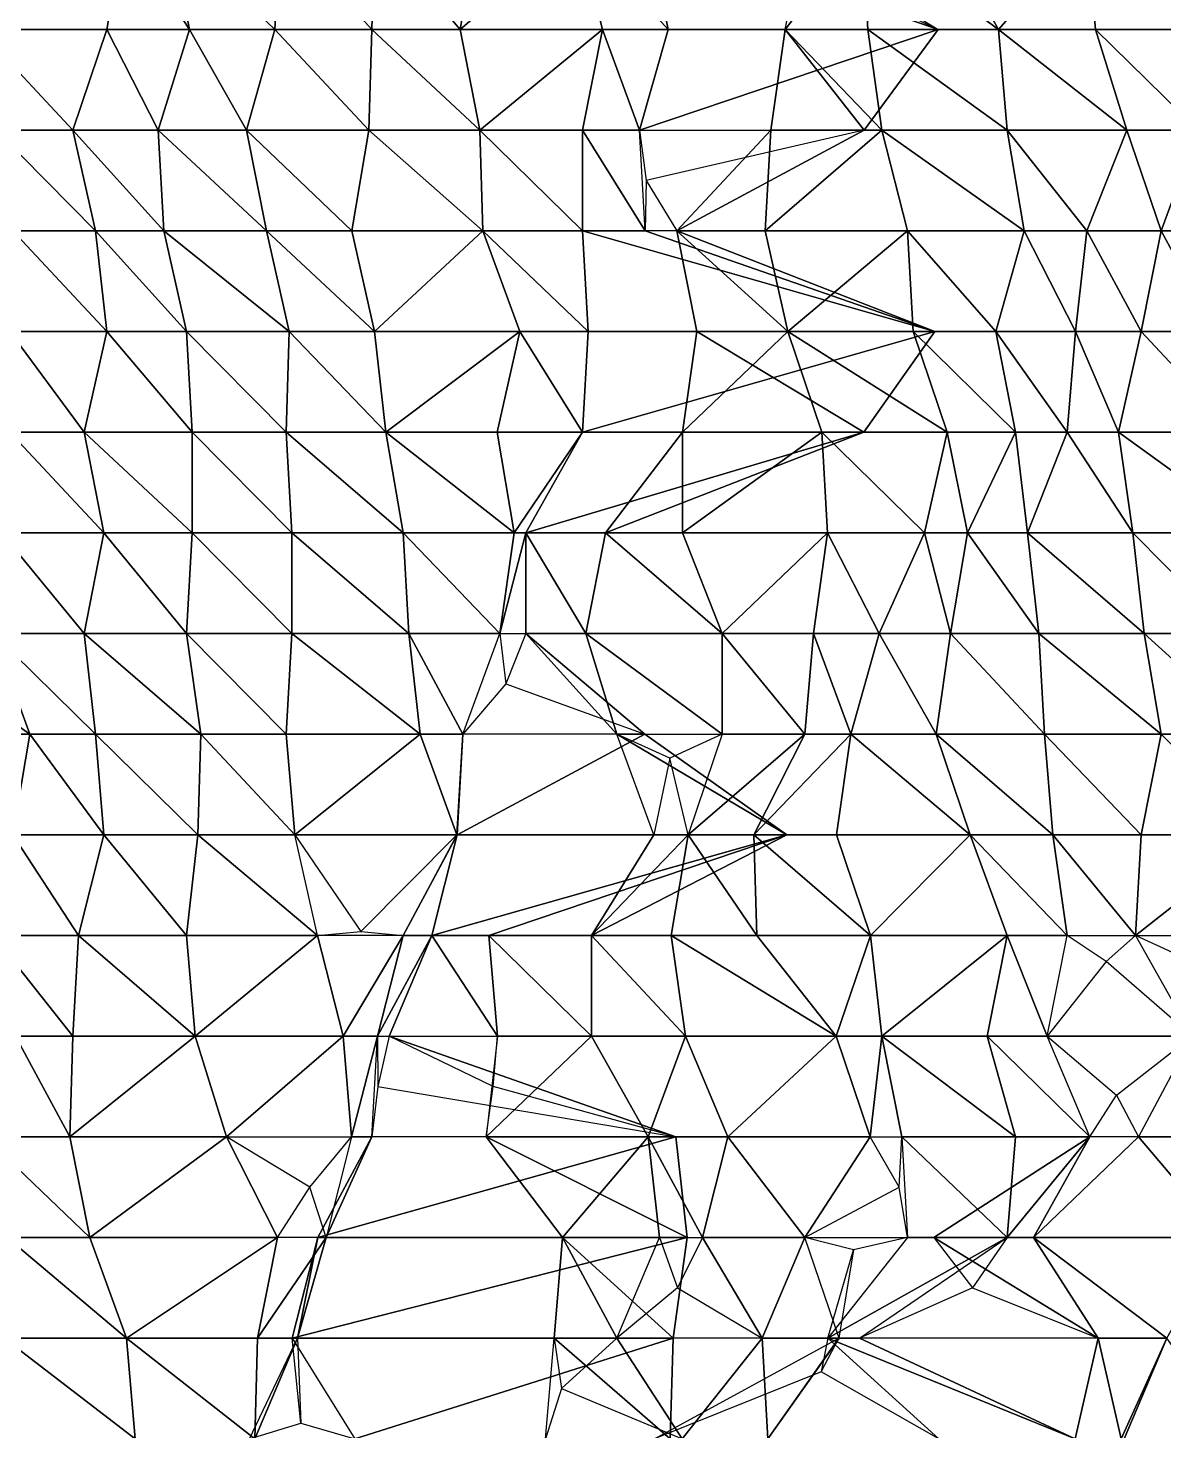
# Model space of a CAD drawing. Header units: metres. Extents: x -317 to 276, y -240 to 234.
# Drawn here: x -106.7 to -39, y 108.5 to 192.1 of the extents above; entities that cross this region are included whole.
import ezdxf

# ---------------------------------------------------------------- set-up
doc = ezdxf.new("R2010")
doc.units = ezdxf.units.M

msp = doc.modelspace()

# ---------------------------------------------------------------- linework, layer by layer
for points in [[(-109.609436, 192, -493.62906), (-100.95976, 198, -490.3109), (-110.117065, 198, -494.55826), (-110.11697, 198.0001, -494.55817)], [(-109.609436, 192, -493.62906), (-101.97502, 192, -492.1693), (-100.95976, 198, -490.3109), (-100.95966, 198.0001, -490.31082)], [(-100.95976, 198, -490.3109), (-101.97502, 192, -492.1693), (-97.04794, 192, -495.66534), (-97.047844, 192.0001, -495.66525)], [(-100.95976, 198, -490.3109), (-97.04794, 192, -495.66534), (-98.23242, 198, -497.8335), (-98.23232, 198.0001, -497.8334)], [(-98.23242, 198, -497.8335), (-91.95166, 192, -498.85162), (-91.613235, 198, -498.23218), (-91.61314, 198.0001, -498.2321)], [(-98.23242, 198, -497.8335), (-97.04794, 192, -495.66534), (-91.95166, 192, -498.85162), (-91.95156, 192.0001, -498.85153)], [(-91.613235, 198, -498.23218), (-91.95166, 192, -498.85162), (-86.17853, 192, -500.79895), (-86.17843, 192.0001, -500.79886)], [(-91.613235, 198, -498.23218), (-86.17853, 192, -500.79895), (-86.00932, 198, -500.48923), (-86.009224, 198.0001, -500.48914)], [(-86.00932, 198, -500.48923), (-86.17853, 192, -500.79895), (-80.91304, 192, -503.67554), (-80.91294, 192.0001, -503.67545)], [(-86.00932, 198, -500.48923), (-80.91304, 192, -503.67554), (-79.89778, 198, -501.8171), (-79.89768, 198.0001, -501.81702)], [(-80.91304, 192, -503.67554), (-72.43259, 192, -500.6671), (-73.95546, 198, -503.4547), (-73.95536, 198.0001, -503.45462)], [(-80.91304, 192, -503.67554), (-73.95546, 198, -503.4547), (-79.89778, 198, -501.8171), (-79.89768, 198.0001, -501.81702)], [(-73.95546, 198, -503.4547), (-68.52075, 192, -506.02155), (-69.705215, 198, -508.1897), (-69.70512, 198.0001, -508.1896)], [(-73.95546, 198, -503.4547), (-72.43259, 192, -500.6671), (-68.52075, 192, -506.02155), (-68.52065, 192.0001, -506.02145)], [(-52.425873, 192, -489.07507), (-65.454956, 198, -512.9247), (-69.705215, 198, -508.1897), (-69.70512, 198.0001, -508.1896)], [(-52.425873, 192, -489.07507), (-69.705215, 198, -508.1897), (-68.52075, 192, -506.02155), (-68.52065, 192.0001, -506.02145)], [(-61.54315, 192, -518.2791), (-56.61609, 192, -521.7751), (-56.9545, 198, -522.3946), (-56.9544, 198.0001, -522.3945)], [(-61.54315, 192, -518.2791), (-56.9545, 198, -522.3946), (-57.143707, 198, -510.22598), (-57.14361, 198.0001, -510.2259)], [(-48.81244, 192, -520.0056), (-52.196625, 198, -526.2003), (-56.9545, 198, -522.3946), (-56.9544, 198.0001, -522.3945)], [(-48.81244, 192, -520.0056), (-56.9545, 198, -522.3946), (-56.61609, 192, -521.7751), (-56.61599, 192.0001, -521.77496)], [(-48.81244, 192, -520.0056), (-43.546936, 198, -522.8822), (-52.196625, 198, -526.2003), (-52.196526, 198.0001, -526.2002)], [(-48.81244, 192, -520.0056), (-43.039307, 192, -521.953), (-43.546936, 198, -522.8822), (-43.546837, 198.0001, -522.8821)], [(-43.546936, 198, -522.8822), (-36.589355, 192, -522.6614), (-38.789062, 198, -526.688), (-38.788963, 198.0001, -526.68787)], [(-43.546936, 198, -522.8822), (-43.039307, 192, -521.953), (-36.589355, 192, -522.6614), (-36.589256, 192.0001, -522.66125)], [(-60.545288, 196.95145, -510.19504), (-52.425873, 192, -489.07507), (-61.54315, 192, -518.2791), (-61.543053, 192.0001, -518.279)], [(-109.609436, 192, -493.62906), (-104.00552, 186, -495.88614), (-101.97502, 192, -492.1693), (-101.97492, 192.0001, -492.16922)], [(-109.609436, 192, -493.62906), (-108.59418, 186, -491.77063), (-104.00552, 186, -495.88614), (-104.005424, 186.0001, -495.88605)], [(-101.97502, 192, -492.1693), (-104.00552, 186, -495.88614), (-98.909256, 186, -499.07242), (-98.90916, 186.0001, -499.07233)], [(-101.97502, 192, -492.1693), (-98.909256, 186, -499.07242), (-97.04794, 192, -495.66534), (-97.047844, 192.0001, -495.66525)], [(-97.04794, 192, -495.66534), (-98.909256, 186, -499.07242), (-93.64375, 186, -501.94897), (-93.643654, 186.0001, -501.94888)], [(-97.04794, 192, -495.66534), (-93.64375, 186, -501.94897), (-91.95166, 192, -498.85162), (-91.95156, 192.0001, -498.85153)], [(-91.95166, 192, -498.85162), (-93.64375, 186, -501.94897), (-86.34773, 186, -501.1087), (-86.34763, 186.0001, -501.1086)], [(-91.95166, 192, -498.85162), (-86.34773, 186, -501.1087), (-86.17853, 192, -500.79895), (-86.17843, 192.0001, -500.79886)], [(-86.17853, 192, -500.79895), (-86.34773, 186, -501.1087), (-79.72858, 186, -501.5074), (-79.72848, 186.0001, -501.5073)], [(-86.17853, 192, -500.79895), (-79.72858, 186, -501.5074), (-80.91304, 192, -503.67554), (-80.91294, 192.0001, -503.67545)], [(-79.72858, 186, -501.5074), (-72.43259, 192, -500.6671), (-80.91304, 192, -503.67554), (-80.91294, 192.0001, -503.67545)], [(-79.72858, 186, -501.5074), (-73.617035, 186, -502.83527), (-72.43259, 192, -500.6671), (-72.43249, 192.0001, -500.66702)], [(-72.43259, 192, -500.6671), (-73.617035, 186, -502.83527), (-70.212845, 186, -509.1189), (-70.212746, 186.0001, -509.1188)], [(-72.43259, 192, -500.6671), (-70.212845, 186, -509.1189), (-68.52075, 192, -506.02155), (-68.52065, 192.0001, -506.02145)], [(-70.212845, 186, -509.1189), (-56.825317, 186, -497.12817), (-52.425873, 192, -489.07507), (-52.425774, 192.0001, -489.07498)], [(-70.212845, 186, -509.1189), (-52.425873, 192, -489.07507), (-68.52075, 192, -506.02155), (-68.52065, 192.0001, -506.02145)], [(-56.825317, 186, -497.12817), (-62.38919, 186, -519.82776), (-61.54315, 192, -518.2791), (-61.543053, 192.0001, -518.279)], [(-61.54315, 192, -518.2791), (-62.38919, 186, -519.82776), (-55.77002, 186, -520.22644), (-55.76992, 186.0001, -520.2263)], [(-56.825317, 186, -497.12817), (-61.54315, 192, -518.2791), (-52.425873, 192, -489.07507), (-52.425774, 192.0001, -489.07498)], [(-61.54315, 192, -518.2791), (-55.77002, 186, -520.22644), (-56.61609, 192, -521.7751), (-56.61599, 192.0001, -521.77496)], [(-56.61609, 192, -521.7751), (-48.30481, 186, -519.0764), (-48.81244, 192, -520.0056), (-48.81234, 192.0001, -520.0055)], [(-56.61609, 192, -521.7751), (-55.77002, 186, -520.22644), (-48.30481, 186, -519.0764), (-48.30471, 186.0001, -519.0763)], [(-48.81244, 192, -520.0056), (-41.17801, 186, -518.5459), (-43.039307, 192, -521.953), (-43.039207, 192.0001, -521.9529)], [(-48.81244, 192, -520.0056), (-48.30481, 186, -519.0764), (-41.17801, 186, -518.5459), (-41.17791, 186.0001, -518.5458)], [(-43.039307, 192, -521.953), (-36.927765, 186, -523.2809), (-36.589355, 192, -522.6614), (-36.589256, 192.0001, -522.66125)], [(-43.039307, 192, -521.953), (-41.17801, 186, -518.5459), (-36.927765, 186, -523.2809), (-36.927666, 186.0001, -523.28076)], [(-108.59418, 186, -491.77063), (-102.651855, 180, -493.40826), (-104.00552, 186, -495.88614), (-104.005424, 186.0001, -495.88605)], [(-108.59418, 186, -491.77063), (-107.57892, 180, -489.91223), (-102.651855, 180, -493.40826), (-102.65176, 180.0001, -493.40817)], [(-104.00552, 186, -495.88614), (-98.57083, 180, -498.45294), (-98.909256, 186, -499.07242), (-98.90916, 186.0001, -499.07233)], [(-104.00552, 186, -495.88614), (-102.651855, 180, -493.40826), (-98.57083, 180, -498.45294), (-98.57073, 180.0001, -498.45285)], [(-98.909256, 186, -499.07242), (-92.45929, 180, -499.78082), (-93.64375, 186, -501.94897), (-93.643654, 186.0001, -501.94888)], [(-98.909256, 186, -499.07242), (-98.57083, 180, -498.45294), (-92.45929, 180, -499.78082), (-92.45919, 180.0001, -499.78073)], [(-93.64375, 186, -501.94897), (-87.36299, 180, -502.9671), (-86.34773, 186, -501.1087), (-86.34763, 186.0001, -501.1086)], [(-93.64375, 186, -501.94897), (-92.45929, 180, -499.78082), (-87.36299, 180, -502.9671), (-87.36289, 180.0001, -502.967)], [(-86.34773, 186, -501.1087), (-87.36299, 180, -502.9671), (-79.55937, 180, -501.19763), (-79.55927, 180.0001, -501.19754)], [(-86.34773, 186, -501.1087), (-79.55937, 180, -501.19763), (-79.72858, 186, -501.5074), (-79.72848, 186.0001, -501.5073)], [(-79.72858, 186, -501.5074), (-73.617035, 180, -502.83527), (-73.617035, 186, -502.83527), (-73.616936, 186.0001, -502.83517)], [(-79.72858, 186, -501.5074), (-79.55937, 180, -501.19763), (-73.617035, 180, -502.83527), (-73.616936, 180.0001, -502.83517)], [(-73.617035, 186, -502.83527), (-69.87442, 180, -508.49942), (-70.212845, 186, -509.1189), (-70.212746, 186.0001, -509.1188)], [(-73.617035, 186, -502.83527), (-73.617035, 180, -502.83527), (-69.87442, 180, -508.49942), (-69.87432, 180.0001, -508.49933)], [(-69.87442, 180, -508.49942), (-70.212845, 186, -509.1189), (-69.81908, 183, -508.76624), (-69.81898, 183.0001, -508.76614)], [(-56.825317, 186, -497.12817), (-69.81908, 183, -508.76624), (-67.9931, 180, -517.5707), (-67.993004, 180.0001, -517.57056)], [(-67.9931, 180, -517.5707), (-62.7276, 180, -520.44727), (-62.38919, 186, -519.82776), (-62.38909, 186.0001, -519.82764)], [(-67.9931, 180, -517.5707), (-62.38919, 186, -519.82776), (-56.825317, 186, -497.12817), (-56.82522, 186.0001, -497.12808)], [(-62.7276, 180, -520.44727), (-54.24716, 180, -517.43884), (-55.77002, 186, -520.22644), (-55.76992, 186.0001, -520.2263)], [(-62.7276, 180, -520.44727), (-55.77002, 186, -520.22644), (-62.38919, 186, -519.82776), (-62.38909, 186.0001, -519.82764)], [(-55.77002, 186, -520.22644), (-47.28955, 180, -517.218), (-48.30481, 186, -519.0764), (-48.30471, 186.0001, -519.0763)], [(-55.77002, 186, -520.22644), (-54.24716, 180, -517.43884), (-47.28955, 180, -517.218), (-47.28945, 180.0001, -517.2179)], [(-48.30481, 186, -519.0764), (-43.546936, 180, -522.8822), (-41.17801, 186, -518.5459), (-41.17791, 186.0001, -518.5458)], [(-48.30481, 186, -519.0764), (-47.28955, 180, -517.218), (-43.546936, 180, -522.8822), (-43.546837, 180.0001, -522.8821)], [(-41.17801, 186, -518.5459), (-43.546936, 180, -522.8822), (-39.127472, 180, -527.30743), (-39.127373, 180.0001, -527.3073)], [(-41.17801, 186, -518.5459), (-39.127472, 180, -527.30743), (-36.927765, 186, -523.2809), (-36.927666, 186.0001, -523.28076)], [(-36.927765, 186, -523.2809), (-39.127472, 180, -527.30743), (-34.20044, 180, -530.80347), (-34.20034, 180.0001, -530.80334)], [(-107.57892, 180, -489.91223), (-107.74814, 174, -490.222), (-101.97502, 174, -492.1693), (-101.97492, 174.0001, -492.16922)], [(-107.57892, 180, -489.91223), (-101.97502, 174, -492.1693), (-102.651855, 180, -493.40826), (-102.65176, 180.0001, -493.40817)], [(-102.651855, 180, -493.40826), (-97.21716, 174, -495.97507), (-98.57083, 180, -498.45294), (-98.57073, 180.0001, -498.45285)], [(-102.651855, 180, -493.40826), (-101.97502, 174, -492.1693), (-97.21716, 174, -495.97507), (-97.217064, 174.0001, -495.97498)], [(-98.57083, 180, -498.45294), (-91.10562, 174, -497.30295), (-92.45929, 180, -499.78082), (-92.45919, 180.0001, -499.78073)], [(-98.57083, 180, -498.45294), (-97.21716, 174, -495.97507), (-91.10562, 174, -497.30295), (-91.10552, 174.0001, -497.30286)], [(-92.45929, 180, -499.78082), (-86.00932, 174, -500.48923), (-87.36299, 180, -502.9671), (-87.36289, 180.0001, -502.967)], [(-92.45929, 180, -499.78082), (-91.10562, 174, -497.30295), (-86.00932, 174, -500.48923), (-86.009224, 174.0001, -500.48914)], [(-86.00932, 174, -500.48923), (-79.55937, 180, -501.19763), (-87.36299, 180, -502.9671), (-87.36289, 180.0001, -502.967)], [(-86.00932, 174, -500.48923), (-77.35965, 174, -497.17108), (-79.55937, 180, -501.19763), (-79.55927, 180.0001, -501.19754)], [(-79.55937, 180, -501.19763), (-73.278625, 174, -502.2158), (-73.617035, 180, -502.83527), (-73.616936, 180.0001, -502.83517)], [(-79.55937, 180, -501.19763), (-77.35965, 174, -497.17108), (-73.278625, 174, -502.2158), (-73.27853, 174.0001, -502.2157)], [(-52.615112, 174, -476.90646), (-69.87442, 180, -508.49942), (-73.617035, 180, -502.83527), (-73.616936, 180.0001, -502.83517)], [(-52.615112, 174, -476.90646), (-73.617035, 180, -502.83527), (-73.278625, 174, -502.2158), (-73.27853, 174.0001, -502.2157)], [(-52.615112, 174, -476.90646), (-67.9931, 180, -517.5707), (-69.87442, 180, -508.49942), (-69.87432, 180.0001, -508.49933)], [(-52.615112, 174, -476.90646), (-66.80864, 174, -515.4025), (-67.9931, 180, -517.5707), (-67.993004, 180.0001, -517.57056)], [(-67.9931, 180, -517.5707), (-61.37393, 174, -517.96936), (-62.7276, 180, -520.44727), (-62.7275, 180.0001, -520.44714)], [(-67.9931, 180, -517.5707), (-66.80864, 174, -515.4025), (-61.37393, 174, -517.96936), (-61.373833, 174.0001, -517.96924)], [(-61.37393, 174, -517.96936), (-54.24716, 180, -517.43884), (-62.7276, 180, -520.44727), (-62.7275, 180.0001, -520.44714)], [(-61.37393, 174, -517.96936), (-53.908722, 174, -516.81934), (-54.24716, 180, -517.43884), (-54.247063, 180.0001, -517.4387)], [(-54.24716, 180, -517.43884), (-48.98166, 174, -520.31537), (-47.28955, 180, -517.218), (-47.28945, 180.0001, -517.2179)], [(-54.24716, 180, -517.43884), (-53.908722, 174, -516.81934), (-48.98166, 174, -520.31537), (-48.98156, 174.0001, -520.31525)], [(-47.28955, 180, -517.218), (-48.98166, 174, -520.31537), (-44.223785, 174, -524.12115), (-44.223686, 174.0001, -524.12103)], [(-47.28955, 180, -517.218), (-44.223785, 174, -524.12115), (-43.546936, 180, -522.8822), (-43.546837, 180.0001, -522.8821)], [(-43.546936, 180, -522.8822), (-44.223785, 174, -524.12115), (-40.31195, 174, -529.4756), (-40.31185, 174.0001, -529.47546)], [(-43.546936, 180, -522.8822), (-40.31195, 174, -529.4756), (-39.127472, 180, -527.30743), (-39.127373, 180.0001, -527.3073)], [(-39.127472, 180, -527.30743), (-40.31195, 174, -529.4756), (-35.892517, 174, -533.9008), (-35.892418, 174.0001, -533.9007)], [(-39.127472, 180, -527.30743), (-35.892517, 174, -533.9008), (-34.20044, 180, -530.80347), (-34.20034, 180.0001, -530.80334)], [(-107.74814, 174, -490.222), (-103.32869, 168, -494.6472), (-101.97502, 174, -492.1693), (-101.97492, 174.0001, -492.16922)], [(-107.74814, 174, -490.222), (-107.74814, 168, -490.222), (-103.32869, 168, -494.6472), (-103.32859, 168.0001, -494.6471)], [(-101.97502, 174, -492.1693), (-103.32869, 168, -494.6472), (-96.87874, 168, -495.3556), (-96.87864, 168.0001, -495.3555)], [(-101.97502, 174, -492.1693), (-96.87874, 168, -495.3556), (-97.21716, 174, -495.97507), (-97.217064, 174.0001, -495.97498)], [(-97.21716, 174, -495.97507), (-91.274826, 168, -497.61267), (-91.10562, 174, -497.30295), (-91.10552, 174.0001, -497.30286)], [(-97.21716, 174, -495.97507), (-96.87874, 168, -495.3556), (-91.274826, 168, -497.61267), (-91.27473, 168.0001, -497.61258)], [(-91.10562, 174, -497.30295), (-91.274826, 168, -497.61267), (-85.33249, 168, -499.2503), (-85.33239, 168.0001, -499.2502)], [(-91.10562, 174, -497.30295), (-85.33249, 168, -499.2503), (-86.00932, 174, -500.48923), (-86.009224, 174.0001, -500.48914)], [(-85.33249, 168, -499.2503), (-77.35965, 174, -497.17108), (-86.00932, 174, -500.48923), (-86.009224, 174.0001, -500.48914)], [(-85.33249, 168, -499.2503), (-78.71332, 168, -499.649), (-77.35965, 174, -497.17108), (-77.35955, 174.0001, -497.171)], [(-77.35965, 174, -497.17108), (-78.71332, 168, -499.649), (-73.617035, 168, -502.83527), (-73.616936, 168.0001, -502.83517)], [(-77.35965, 174, -497.17108), (-73.617035, 168, -502.83527), (-73.278625, 174, -502.2158), (-73.27853, 174.0001, -502.2157)], [(-73.617035, 168, -502.83527), (-56.845337, 168, -484.64984), (-52.615112, 174, -476.90646), (-52.615013, 174.0001, -476.90637)], [(-73.617035, 168, -502.83527), (-52.615112, 174, -476.90646), (-73.278625, 174, -502.2158), (-73.27853, 174.0001, -502.2157)], [(-56.845337, 168, -484.64984), (-67.65468, 168, -516.95123), (-66.80864, 174, -515.4025), (-66.80854, 174.0001, -515.4024)], [(-67.65468, 168, -516.95123), (-59.343445, 168, -514.25256), (-61.37393, 174, -517.96936), (-61.373833, 174.0001, -517.96924)], [(-67.65468, 168, -516.95123), (-61.37393, 174, -517.96936), (-66.80864, 174, -515.4025), (-66.80854, 174.0001, -515.4024)], [(-56.845337, 168, -484.64984), (-66.80864, 174, -515.4025), (-52.615112, 174, -476.90646), (-52.615013, 174.0001, -476.90637)], [(-61.37393, 174, -517.96936), (-51.878235, 168, -513.10254), (-53.908722, 174, -516.81934), (-53.908623, 174.0001, -516.8192)], [(-61.37393, 174, -517.96936), (-59.343445, 168, -514.25256), (-51.878235, 168, -513.10254), (-51.878136, 168.0001, -513.1024)], [(-53.908722, 174, -516.81934), (-47.79718, 168, -518.1472), (-48.98166, 174, -520.31537), (-48.98156, 174.0001, -520.31525)], [(-53.908722, 174, -516.81934), (-51.878235, 168, -513.10254), (-47.79718, 168, -518.1472), (-47.79708, 168.0001, -518.1471)], [(-48.98166, 174, -520.31537), (-44.731415, 168, -525.05035), (-44.223785, 174, -524.12115), (-44.223686, 174.0001, -524.12103)], [(-48.98166, 174, -520.31537), (-47.79718, 168, -518.1472), (-44.731415, 168, -525.05035), (-44.731316, 168.0001, -525.05023)], [(-44.223785, 174, -524.12115), (-44.731415, 168, -525.05035), (-41.66562, 168, -531.9534), (-41.66552, 168.0001, -531.9533)], [(-44.223785, 174, -524.12115), (-41.66562, 168, -531.9534), (-40.31195, 174, -529.4756), (-40.31185, 174.0001, -529.47546)], [(-40.31195, 174, -529.4756), (-41.66562, 168, -531.9534), (-34.70807, 168, -531.73267), (-34.70797, 168.0001, -531.73254)], [(-40.31195, 174, -529.4756), (-34.70807, 168, -531.73267), (-35.892517, 174, -533.9008), (-35.892418, 174.0001, -533.9007)], [(-107.74814, 168, -490.222), (-108.25577, 162, -491.15118), (-102.144226, 162, -492.47906), (-102.14413, 162.0001, -492.47897)], [(-107.74814, 168, -490.222), (-102.144226, 162, -492.47906), (-103.32869, 168, -494.6472), (-103.32859, 168.0001, -494.6471)], [(-103.32869, 168, -494.6472), (-96.87874, 162, -495.3556), (-96.87874, 168, -495.3556), (-96.87864, 168.0001, -495.3555)], [(-103.32869, 168, -494.6472), (-102.144226, 162, -492.47906), (-96.87874, 162, -495.3556), (-96.87864, 162.0001, -495.3555)], [(-96.87874, 168, -495.3556), (-90.9364, 162, -496.99323), (-91.274826, 168, -497.61267), (-91.27473, 168.0001, -497.61258)], [(-96.87874, 168, -495.3556), (-96.87874, 162, -495.3556), (-90.9364, 162, -496.99323), (-90.9363, 162.0001, -496.99313)], [(-91.274826, 168, -497.61267), (-84.31723, 162, -497.3919), (-85.33249, 168, -499.2503), (-85.33239, 168.0001, -499.2502)], [(-91.274826, 168, -497.61267), (-90.9364, 162, -496.99323), (-84.31723, 162, -497.3919), (-84.31713, 162.0001, -497.3918)], [(-85.33249, 168, -499.2503), (-77.698074, 162, -497.79056), (-78.71332, 168, -499.649), (-78.71322, 168.0001, -499.6489)], [(-85.33249, 168, -499.2503), (-84.31723, 162, -497.3919), (-77.698074, 162, -497.79056), (-77.697975, 162.0001, -497.79047)], [(-77.698074, 162, -497.79056), (-73.617035, 168, -502.83527), (-78.71332, 168, -499.649), (-78.71322, 168.0001, -499.6489)], [(-77.698074, 162, -497.79056), (-77.00122, 162, -509.02997), (-73.617035, 168, -502.83527), (-73.616936, 168.0001, -502.83517)], [(-77.00122, 162, -509.02997), (-72.24335, 162, -512.8357), (-56.845337, 168, -484.64984), (-56.845238, 168.0001, -484.64975)], [(-77.00122, 162, -509.02997), (-56.845337, 168, -484.64984), (-73.617035, 168, -502.83527), (-73.616936, 168.0001, -502.83517)], [(-72.24335, 162, -512.8357), (-67.65468, 162, -516.95123), (-67.65468, 168, -516.95123), (-67.65458, 168.0001, -516.9511)], [(-72.24335, 162, -512.8357), (-67.65468, 168, -516.95123), (-56.845337, 168, -484.64984), (-56.845238, 168.0001, -484.64975)], [(-67.65468, 162, -516.95123), (-59.005005, 162, -513.63306), (-59.343445, 168, -514.25256), (-59.343346, 168.0001, -514.25244)], [(-67.65468, 162, -516.95123), (-59.343445, 168, -514.25256), (-67.65468, 168, -516.95123), (-67.65458, 168.0001, -516.9511)], [(-59.343445, 168, -514.25256), (-53.231903, 162, -515.5804), (-51.878235, 168, -513.10254), (-51.878136, 168.0001, -513.1024)], [(-59.343445, 168, -514.25256), (-59.005005, 162, -513.63306), (-53.231903, 162, -515.5804), (-53.231804, 162.0001, -515.58026)], [(-51.878235, 168, -513.10254), (-53.231903, 162, -515.5804), (-50.673737, 162, -523.4127), (-50.673637, 162.0001, -523.4126)], [(-51.878235, 168, -513.10254), (-50.673737, 162, -523.4127), (-47.79718, 168, -518.1472), (-47.79708, 168.0001, -518.1471)], [(-47.79718, 168, -518.1472), (-50.673737, 162, -523.4127), (-47.10034, 162, -529.3866), (-47.100243, 162.0001, -529.3865)], [(-47.79718, 168, -518.1472), (-47.10034, 162, -529.3866), (-44.731415, 168, -525.05035), (-44.731316, 168.0001, -525.05023)], [(-44.731415, 168, -525.05035), (-47.10034, 162, -529.3866), (-40.81958, 162, -530.4048), (-40.81948, 162.0001, -530.40466)], [(-44.731415, 168, -525.05035), (-40.81958, 162, -530.4048), (-41.66562, 168, -531.9534), (-41.66552, 168.0001, -531.9533)], [(-41.66562, 168, -531.9534), (-33.35437, 162, -529.25476), (-34.70807, 168, -531.73267), (-34.70797, 168.0001, -531.73254)], [(-41.66562, 168, -531.9534), (-40.81958, 162, -530.4048), (-33.35437, 162, -529.25476), (-33.35427, 162.0001, -529.25464)], [(-108.25577, 162, -491.15118), (-108.7634, 156, -492.08038), (-103.32869, 156, -494.6472), (-103.32859, 156.0001, -494.6471)], [(-108.25577, 162, -491.15118), (-103.32869, 156, -494.6472), (-102.144226, 162, -492.47906), (-102.14413, 162.0001, -492.47897)], [(-102.144226, 162, -492.47906), (-103.32869, 156, -494.6472), (-97.21716, 156, -495.97507), (-97.217064, 156.0001, -495.97498)], [(-102.144226, 162, -492.47906), (-97.21716, 156, -495.97507), (-96.87874, 162, -495.3556), (-96.87864, 162.0001, -495.3555)], [(-96.87874, 162, -495.3556), (-97.21716, 156, -495.97507), (-90.9364, 156, -496.99323), (-90.9363, 156.0001, -496.99313)], [(-96.87874, 162, -495.3556), (-90.9364, 156, -496.99323), (-90.9364, 162, -496.99323), (-90.9363, 162.0001, -496.99313)], [(-90.9364, 162, -496.99323), (-83.978806, 156, -496.7724), (-84.31723, 162, -497.3919), (-84.31713, 162.0001, -497.3918)], [(-90.9364, 162, -496.99323), (-90.9364, 156, -496.99323), (-83.978806, 156, -496.7724), (-83.97871, 156.0001, -496.7723)], [(-84.31723, 162, -497.3919), (-78.54411, 156, -499.33923), (-77.698074, 162, -497.79056), (-77.697975, 162.0001, -497.79047)], [(-84.31723, 162, -497.3919), (-83.978806, 156, -496.7724), (-78.54411, 156, -499.33923), (-78.544014, 156.0001, -499.33914)], [(-78.54411, 156, -499.33923), (-77.00122, 156, -509.02997), (-77.00122, 162, -509.02997), (-77.00112, 162.0001, -509.02988)], [(-78.54411, 156, -499.33923), (-77.00122, 162, -509.02997), (-77.698074, 162, -497.79056), (-77.697975, 162.0001, -497.79047)], [(-77.00122, 162, -509.02997), (-73.42781, 156, -515.00385), (-72.24335, 162, -512.8357), (-72.24325, 162.0001, -512.8356)], [(-77.00122, 162, -509.02997), (-77.00122, 156, -509.02997), (-73.42781, 156, -515.00385), (-73.42771, 156.0001, -515.0037)], [(-72.24335, 162, -512.8357), (-73.42781, 156, -515.00385), (-65.28575, 156, -512.6149), (-65.28565, 156.0001, -512.6148)], [(-72.24335, 162, -512.8357), (-65.28575, 156, -512.6149), (-67.65468, 162, -516.95123), (-67.65458, 162.0001, -516.9511)], [(-65.28575, 156, -512.6149), (-59.005005, 162, -513.63306), (-67.65468, 162, -516.95123), (-67.65458, 162.0001, -516.9511)], [(-65.28575, 156, -512.6149), (-59.851074, 156, -515.18176), (-59.005005, 162, -513.63306), (-59.004906, 162.0001, -513.63293)], [(-59.005005, 162, -513.63306), (-59.851074, 156, -515.18176), (-55.93924, 156, -520.53613), (-55.93914, 156.0001, -520.536)], [(-59.005005, 162, -513.63306), (-55.93924, 156, -520.53613), (-53.231903, 162, -515.5804), (-53.231804, 162.0001, -515.58026)], [(-53.231903, 162, -515.5804), (-55.93924, 156, -520.53613), (-51.688995, 156, -525.2711), (-51.688896, 156.0001, -525.271)], [(-53.231903, 162, -515.5804), (-51.688995, 156, -525.2711), (-50.673737, 162, -523.4127), (-50.673637, 162.0001, -523.4126)], [(-50.673737, 162, -523.4127), (-51.688995, 156, -525.2711), (-46.423492, 156, -528.1477), (-46.423393, 156.0001, -528.1476)], [(-50.673737, 162, -523.4127), (-46.423492, 156, -528.1477), (-47.10034, 162, -529.3866), (-47.100243, 162.0001, -529.3865)], [(-47.10034, 162, -529.3866), (-40.14273, 156, -529.16583), (-40.81958, 162, -530.4048), (-40.81948, 162.0001, -530.40466)], [(-47.10034, 162, -529.3866), (-46.423492, 156, -528.1477), (-40.14273, 156, -529.16583), (-40.14263, 156.0001, -529.1657)], [(-40.81958, 162, -530.4048), (-34.87726, 156, -532.04236), (-33.35437, 162, -529.25476), (-33.35427, 162.0001, -529.25464)], [(-40.81958, 162, -530.4048), (-40.14273, 156, -529.16583), (-34.87726, 156, -532.04236), (-34.87716, 156.0001, -532.04224)], [(-115.04414, 156, -491.06223), (-106.563675, 150, -488.05383), (-108.7634, 156, -492.08038), (-108.7633, 156.0001, -492.0803)], [(-115.04414, 156, -491.06223), (-113.182846, 150, -487.65515), (-106.563675, 150, -488.05383), (-106.563576, 150.0001, -488.05374)], [(-108.7634, 156, -492.08038), (-102.651855, 150, -493.40826), (-103.32869, 156, -494.6472), (-103.32859, 156.0001, -494.6471)], [(-108.7634, 156, -492.08038), (-106.563675, 150, -488.05383), (-102.651855, 150, -493.40826), (-102.65176, 150.0001, -493.40817)], [(-103.32869, 156, -494.6472), (-96.371124, 150, -494.4264), (-97.21716, 156, -495.97507), (-97.217064, 156.0001, -495.97498)], [(-103.32869, 156, -494.6472), (-102.651855, 150, -493.40826), (-96.371124, 150, -494.4264), (-96.371025, 150.0001, -494.4263)], [(-97.21716, 156, -495.97507), (-91.274826, 150, -497.61267), (-90.9364, 156, -496.99323), (-90.9363, 156.0001, -496.99313)], [(-97.21716, 156, -495.97507), (-96.371124, 150, -494.4264), (-91.274826, 150, -497.61267), (-91.27473, 150.0001, -497.61258)], [(-90.9364, 156, -496.99323), (-91.274826, 150, -497.61267), (-83.30197, 150, -495.53348), (-83.30187, 150.0001, -495.5334)], [(-90.9364, 156, -496.99323), (-83.30197, 150, -495.53348), (-83.978806, 156, -496.7724), (-83.97871, 156.0001, -496.7723)], [(-83.978806, 156, -496.7724), (-80.743835, 150, -503.36578), (-78.54411, 156, -499.33923), (-78.544014, 156.0001, -499.33914)], [(-83.978806, 156, -496.7724), (-83.30197, 150, -495.53348), (-80.743835, 150, -503.36578), (-80.74374, 150.0001, -503.3657)], [(-78.54411, 156, -499.33923), (-78.17943, 153, -501.62976), (-80.743835, 150, -503.36578), (-80.74374, 150.0001, -503.3657)], [(-69.89444, 150, -496.0211), (-77.00122, 156, -509.02997), (-78.17943, 153, -501.62976), (-78.17933, 153.0001, -501.62967)], [(-71.56651, 150, -511.59677), (-73.42781, 156, -515.00385), (-77.00122, 156, -509.02997), (-77.00112, 156.0001, -509.02988)], [(-71.56651, 150, -511.59677), (-77.00122, 156, -509.02997), (-69.89444, 150, -496.0211), (-69.89434, 150.0001, -496.021)], [(-73.42781, 156, -515.00385), (-65.28575, 150, -512.6149), (-65.28575, 156, -512.6149), (-65.28565, 156.0001, -512.6148)], [(-73.42781, 156, -515.00385), (-71.56651, 150, -511.59677), (-65.28575, 150, -512.6149), (-65.28565, 150.0001, -512.6148)], [(-65.28575, 156, -512.6149), (-60.358704, 150, -516.11096), (-59.851074, 156, -515.18176), (-59.850975, 156.0001, -515.18164)], [(-65.28575, 156, -512.6149), (-65.28575, 150, -512.6149), (-60.358704, 150, -516.11096), (-60.358604, 150.0001, -516.11084)], [(-59.851074, 156, -515.18176), (-60.358704, 150, -516.11096), (-57.631348, 150, -523.63354), (-57.63125, 150.0001, -523.6334)], [(-59.851074, 156, -515.18176), (-57.631348, 150, -523.63354), (-55.93924, 156, -520.53613), (-55.93914, 156.0001, -520.536)], [(-55.93924, 156, -520.53613), (-57.631348, 150, -523.63354), (-52.535034, 150, -526.8198), (-52.534935, 150.0001, -526.8197)], [(-55.93924, 156, -520.53613), (-52.535034, 150, -526.8198), (-51.688995, 156, -525.2711), (-51.688896, 156.0001, -525.271)], [(-51.688995, 156, -525.2711), (-52.535034, 150, -526.8198), (-46.085083, 150, -527.5282), (-46.084984, 150.0001, -527.5281)], [(-51.688995, 156, -525.2711), (-46.085083, 150, -527.5282), (-46.423492, 156, -528.1477), (-46.423393, 156.0001, -528.1476)], [(-46.423492, 156, -528.1477), (-39.127472, 150, -527.30743), (-40.14273, 156, -529.16583), (-40.14263, 156.0001, -529.1657)], [(-46.423492, 156, -528.1477), (-46.085083, 150, -527.5282), (-39.127472, 150, -527.30743), (-39.127373, 150.0001, -527.3073)], [(-40.14273, 156, -529.16583), (-33.52359, 150, -529.5645), (-34.87726, 156, -532.04236), (-34.87716, 156.0001, -532.04224)], [(-40.14273, 156, -529.16583), (-39.127472, 150, -527.30743), (-33.52359, 150, -529.5645), (-33.52349, 150.0001, -529.5644)], [(-113.182846, 150, -487.65515), (-107.57892, 144, -489.91223), (-106.563675, 150, -488.05383), (-106.563576, 150.0001, -488.05374)], [(-106.563675, 150, -488.05383), (-107.57892, 144, -489.91223), (-102.144226, 144, -492.47906), (-102.14413, 144.0001, -492.47897)], [(-106.563675, 150, -488.05383), (-102.144226, 144, -492.47906), (-102.651855, 150, -493.40826), (-102.65176, 150.0001, -493.40817)], [(-102.651855, 150, -493.40826), (-96.54033, 144, -494.73615), (-96.371124, 150, -494.4264), (-96.371025, 150.0001, -494.4263)], [(-102.651855, 150, -493.40826), (-102.144226, 144, -492.47906), (-96.54033, 144, -494.73615), (-96.54023, 144.0001, -494.73605)], [(-96.371124, 150, -494.4264), (-96.54033, 144, -494.73615), (-90.7672, 144, -496.68347), (-90.7671, 144.0001, -496.68338)], [(-96.371124, 150, -494.4264), (-90.7672, 144, -496.68347), (-91.274826, 150, -497.61267), (-91.27473, 150.0001, -497.61258)], [(-90.7672, 144, -496.68347), (-83.30197, 150, -495.53348), (-91.274826, 150, -497.61267), (-91.27473, 150.0001, -497.61258)], [(-90.7672, 144, -496.68347), (-81.102264, 144, -491.50693), (-83.30197, 150, -495.53348), (-83.30187, 150.0001, -495.5334)], [(-81.102264, 144, -491.50693), (-80.743835, 150, -503.36578), (-83.30197, 150, -495.53348), (-83.30187, 150.0001, -495.5334)], [(-81.102264, 144, -491.50693), (-81.082245, 144, -503.98526), (-80.743835, 150, -503.36578), (-80.74374, 150.0001, -503.3657)], [(-81.082245, 144, -503.98526), (-61.43399, 144, -480.53436), (-69.89444, 150, -496.0211), (-69.89434, 150.0001, -496.021)], [(-81.082245, 144, -503.98526), (-69.89444, 150, -496.0211), (-80.743835, 150, -503.36578), (-80.74374, 150.0001, -503.3657)], [(-61.43399, 144, -480.53436), (-69.36679, 144, -507.57022), (-71.56651, 150, -511.59677), (-71.566414, 150.0001, -511.59668)], [(-61.43399, 144, -480.53436), (-71.56651, 150, -511.59677), (-69.89444, 150, -496.0211), (-69.89434, 150.0001, -496.021)], [(-65.28575, 150, -512.6149), (-68.40582, 148.56, -512.06866), (-71.56651, 150, -511.59677), (-71.566414, 150.0001, -511.59668)], [(-67.31627, 144, -516.3317), (-63.40445, 144, -521.68616), (-60.358704, 150, -516.11096), (-60.358604, 150.0001, -516.11084)], [(-67.31627, 144, -516.3317), (-60.358704, 150, -516.11096), (-65.28575, 150, -512.6149), (-65.28565, 150.0001, -512.6148)], [(-63.40445, 144, -521.68616), (-58.477386, 144, -525.1822), (-57.631348, 150, -523.63354), (-57.63125, 150.0001, -523.6334)], [(-63.40445, 144, -521.68616), (-57.631348, 150, -523.63354), (-60.358704, 150, -516.11096), (-60.358604, 150.0001, -516.11084)], [(-57.631348, 150, -523.63354), (-58.477386, 144, -525.1822), (-50.504517, 144, -523.10297), (-50.504417, 144.0001, -523.10284)], [(-57.631348, 150, -523.63354), (-50.504517, 144, -523.10297), (-52.535034, 150, -526.8198), (-52.534935, 150.0001, -526.8197)], [(-52.535034, 150, -526.8198), (-45.577454, 144, -526.599), (-46.085083, 150, -527.5282), (-46.084984, 150.0001, -527.5281)], [(-52.535034, 150, -526.8198), (-50.504517, 144, -523.10297), (-45.577454, 144, -526.599), (-45.577354, 144.0001, -526.5989)], [(-46.085083, 150, -527.5282), (-40.31195, 144, -529.4756), (-39.127472, 150, -527.30743), (-39.127373, 150.0001, -527.3073)], [(-46.085083, 150, -527.5282), (-45.577454, 144, -526.599), (-40.31195, 144, -529.4756), (-40.31185, 144.0001, -529.47546)], [(-39.127472, 150, -527.30743), (-40.31195, 144, -529.4756), (-33.01596, 144, -528.6353), (-33.01586, 144.0001, -528.6352)], [(-39.127472, 150, -527.30743), (-33.01596, 144, -528.6353), (-33.52359, 150, -529.5645), (-33.52349, 150.0001, -529.5644)], [(-68.40582, 148.56, -512.06866), (-69.36679, 144, -507.57022), (-67.31627, 144, -516.3317), (-67.31617, 144.0001, -516.3316)], [(-107.57892, 144, -489.91223), (-108.7634, 138, -492.08038), (-103.667114, 138, -495.26666), (-103.667015, 138.0001, -495.26657)], [(-107.57892, 144, -489.91223), (-103.667114, 138, -495.26666), (-102.144226, 144, -492.47906), (-102.14413, 144.0001, -492.47897)], [(-102.144226, 144, -492.47906), (-103.667114, 138, -495.26666), (-97.21716, 138, -495.97507), (-97.217064, 138.0001, -495.97498)], [(-102.144226, 144, -492.47906), (-97.21716, 138, -495.97507), (-96.54033, 144, -494.73615), (-96.54023, 144.0001, -494.73605)], [(-96.54033, 144, -494.73615), (-97.21716, 138, -495.97507), (-89.41351, 138, -494.2056), (-89.413414, 138.0001, -494.2055)], [(-96.54033, 144, -494.73615), (-89.41351, 138, -494.2056), (-90.7672, 144, -496.68347), (-90.7671, 144.0001, -496.68338)], [(-90.7672, 144, -496.68347), (-86.8309, 138.22223, -495.73566), (-81.102264, 144, -491.50693), (-81.102165, 144.0001, -491.50684)], [(-84.31723, 138, -497.3919), (-82.60513, 138, -506.7729), (-81.082245, 144, -503.98526), (-81.082146, 144.0001, -503.98517)], [(-84.31723, 138, -497.3919), (-81.082245, 144, -503.98526), (-81.102264, 144, -491.50693), (-81.102165, 144.0001, -491.50684)], [(-82.60513, 138, -506.7729), (-79.20094, 138, -513.0565), (-61.43399, 144, -480.53436), (-61.43389, 144.0001, -480.53427)], [(-82.60513, 138, -506.7729), (-61.43399, 144, -480.53436), (-81.082245, 144, -503.98526), (-81.082146, 144.0001, -503.98517)], [(-61.43399, 144, -480.53436), (-79.20094, 138, -513.0565), (-73.0894, 138, -514.3844), (-73.0893, 138.0001, -514.3843)], [(-61.43399, 144, -480.53436), (-73.0894, 138, -514.3844), (-69.36679, 144, -507.57022), (-69.36669, 144.0001, -507.57013)], [(-73.0894, 138, -514.3844), (-68.33151, 138, -518.1902), (-67.31627, 144, -516.3317), (-67.31617, 144.0001, -516.3316)], [(-73.0894, 138, -514.3844), (-67.31627, 144, -516.3317), (-69.36679, 144, -507.57022), (-69.36669, 144.0001, -507.57013)], [(-67.31627, 144, -516.3317), (-68.33151, 138, -518.1902), (-63.23523, 138, -521.37646), (-63.23513, 138.0001, -521.37634)], [(-67.31627, 144, -516.3317), (-63.23523, 138, -521.37646), (-63.40445, 144, -521.68616), (-63.40435, 144.0001, -521.68604)], [(-63.40445, 144, -521.68616), (-56.44687, 138, -521.4654), (-58.477386, 144, -525.1822), (-58.477287, 144.0001, -525.18207)], [(-63.40445, 144, -521.68616), (-63.23523, 138, -521.37646), (-56.44687, 138, -521.4654), (-56.44677, 138.0001, -521.4653)], [(-56.44687, 138, -521.4654), (-50.504517, 144, -523.10297), (-58.477386, 144, -525.1822), (-58.477287, 144.0001, -525.18207)], [(-56.44687, 138, -521.4654), (-48.30481, 138, -519.0764), (-50.504517, 144, -523.10297), (-50.504417, 144.0001, -523.10284)], [(-50.504517, 144, -523.10297), (-44.731415, 138, -525.05035), (-45.577454, 144, -526.599), (-45.577354, 144.0001, -526.5989)], [(-50.504517, 144, -523.10297), (-48.30481, 138, -519.0764), (-44.731415, 138, -525.05035), (-44.731316, 138.0001, -525.05023)], [(-45.577454, 144, -526.599), (-40.65036, 138, -530.09503), (-40.31195, 144, -529.4756), (-40.31185, 144.0001, -529.47546)], [(-45.577454, 144, -526.599), (-44.731415, 138, -525.05035), (-40.65036, 138, -530.09503), (-40.65026, 138.0001, -530.0949)], [(-40.65036, 138, -530.09503), (-32.16992, 138, -527.0866), (-33.01596, 144, -528.6353), (-33.01586, 144.0001, -528.6352)], [(-40.65036, 138, -530.09503), (-33.01596, 144, -528.6353), (-40.31195, 144, -529.4756), (-40.31185, 144.0001, -529.47546)], [(-108.7634, 138, -492.08038), (-104.00552, 132, -495.88614), (-103.667114, 138, -495.26666), (-103.667015, 138.0001, -495.26657)], [(-108.7634, 138, -492.08038), (-107.40971, 132, -489.60248), (-104.00552, 132, -495.88614), (-104.005424, 132.0001, -495.88605)], [(-103.667114, 138, -495.26666), (-104.00552, 132, -495.88614), (-96.70953, 132, -495.04587), (-96.709435, 132.0001, -495.04578)], [(-103.667114, 138, -495.26666), (-96.70953, 132, -495.04587), (-97.21716, 138, -495.97507), (-97.217064, 138.0001, -495.97498)], [(-96.70953, 132, -495.04587), (-89.41351, 138, -494.2056), (-97.21716, 138, -495.97507), (-97.217064, 138.0001, -495.97498)], [(-96.70953, 132, -495.04587), (-87.89064, 132, -491.41797), (-89.41351, 138, -494.2056), (-89.413414, 138.0001, -494.2055)], [(-86.8309, 138.22223, -495.73566), (-84.31723, 138, -497.3919), (-89.41351, 138, -494.2056), (-89.413414, 138.0001, -494.2055)], [(-87.89064, 132, -491.41797), (-84.31723, 138, -497.3919), (-89.41351, 138, -494.2056), (-89.413414, 138.0001, -494.2055)], [(-87.89064, 132, -491.41797), (-85.84012, 132, -500.1795), (-84.31723, 138, -497.3919), (-84.31713, 138.0001, -497.3918)], [(-85.84012, 132, -500.1795), (-85.143265, 132, -511.41888), (-82.60513, 138, -506.7729), (-82.605034, 138.0001, -506.7728)], [(-85.84012, 132, -500.1795), (-82.60513, 138, -506.7729), (-84.31723, 138, -497.3919), (-84.31713, 138.0001, -497.3918)], [(-82.60513, 138, -506.7729), (-85.143265, 132, -511.41888), (-78.69331, 132, -512.1273), (-78.693214, 132.0001, -512.1272)], [(-82.60513, 138, -506.7729), (-78.69331, 132, -512.1273), (-79.20094, 138, -513.0565), (-79.20084, 138.0001, -513.0564)], [(-79.20094, 138, -513.0565), (-73.0894, 132, -514.3844), (-73.0894, 138, -514.3844), (-73.0893, 138.0001, -514.3843)], [(-79.20094, 138, -513.0565), (-78.69331, 132, -512.1273), (-73.0894, 132, -514.3844), (-73.0893, 132.0001, -514.3843)], [(-73.0894, 138, -514.3844), (-67.48547, 132, -516.6415), (-68.33151, 138, -518.1902), (-68.33141, 138.0001, -518.19006)], [(-73.0894, 138, -514.3844), (-73.0894, 132, -514.3844), (-67.48547, 132, -516.6415), (-67.485374, 132.0001, -516.64136)], [(-58.497375, 132, -512.70386), (-63.23523, 138, -521.37646), (-68.33151, 138, -518.1902), (-68.33141, 138.0001, -518.19006)], [(-58.497375, 132, -512.70386), (-68.33151, 138, -518.1902), (-67.48547, 132, -516.6415), (-67.485374, 132.0001, -516.64136)], [(-56.44687, 138, -521.4654), (-63.23523, 138, -521.37646), (-58.497375, 132, -512.70386), (-58.497276, 132.0001, -512.70374)], [(-56.44687, 138, -521.4654), (-58.497375, 132, -512.70386), (-55.77002, 132, -520.22644), (-55.76992, 132.0001, -520.2263)], [(-55.77002, 132, -520.22644), (-48.30481, 138, -519.0764), (-56.44687, 138, -521.4654), (-56.44677, 138.0001, -521.4653)], [(-55.77002, 132, -520.22644), (-49.48929, 132, -521.24457), (-48.30481, 138, -519.0764), (-48.30471, 138.0001, -519.0763)], [(-48.30481, 138, -519.0764), (-49.48929, 132, -521.24457), (-45.915863, 132, -527.2185), (-45.915764, 132.0001, -527.2184)], [(-48.30481, 138, -519.0764), (-45.915863, 132, -527.2185), (-44.731415, 138, -525.05035), (-44.731316, 138.0001, -525.05023)], [(-40.65036, 138, -530.09503), (-42.40573, 136.44443, -527.0507), (-44.731415, 138, -525.05035), (-44.731316, 138.0001, -525.05023)], [(-37.266174, 132, -523.9003), (-34.126953, 135, -527.7809), (-40.65036, 138, -530.09503), (-40.65026, 138.0001, -530.0949)], [(-42.40573, 136.44443, -527.0507), (-45.915863, 132, -527.2185), (-37.266174, 132, -523.9003), (-37.266075, 132.0001, -523.9002)], [(-107.40971, 132, -489.60248), (-109.27101, 126, -493.00958), (-104.17474, 126, -496.19586), (-104.174644, 126.0001, -496.19577)], [(-107.40971, 132, -489.60248), (-104.17474, 126, -496.19586), (-104.00552, 132, -495.88614), (-104.005424, 132.0001, -495.88605)], [(-104.17474, 126, -496.19586), (-94.848236, 126, -491.6388), (-96.70953, 132, -495.04587), (-96.709435, 132.0001, -495.04578)], [(-104.17474, 126, -496.19586), (-96.70953, 132, -495.04587), (-104.00552, 132, -495.88614), (-104.005424, 132.0001, -495.88605)], [(-94.848236, 126, -491.6388), (-87.89064, 132, -491.41797), (-96.70953, 132, -495.04587), (-96.709435, 132.0001, -495.04578)], [(-94.848236, 126, -491.6388), (-87.38301, 126, -490.48877), (-87.89064, 132, -491.41797), (-87.89054, 132.0001, -491.41788)], [(-87.38301, 126, -490.48877), (-85.84012, 132, -500.1795), (-87.89064, 132, -491.41797), (-87.89054, 132.0001, -491.41788)], [(-87.38301, 126, -490.48877), (-86.17853, 126, -500.79895), (-85.84012, 132, -500.1795), (-85.84002, 132.0001, -500.1794)], [(-85.84012, 132, -500.1795), (-85.826584, 129, -500.39774), (-86.17853, 126, -500.79895), (-86.17843, 126.0001, -500.79886)], [(-68.05316, 126, -480.13568), (-85.143265, 132, -511.41888), (-85.826584, 129, -500.39774), (-85.826485, 129.0001, -500.39764)], [(-68.05316, 126, -480.13568), (-78.939026, 129, -512.10034), (-85.143265, 132, -511.41888), (-85.143166, 132.0001, -511.4188)], [(-79.37015, 126, -513.3663), (-69.705215, 126, -508.1897), (-73.0894, 132, -514.3844), (-73.0893, 132.0001, -514.3843)], [(-79.37015, 126, -513.3663), (-73.0894, 132, -514.3844), (-78.69331, 132, -512.1273), (-78.693214, 132.0001, -512.1272)], [(-78.69331, 132, -512.1273), (-79.37015, 126, -513.3663), (-78.939026, 129, -512.10034), (-78.93893, 129.0001, -512.1002)], [(-67.48547, 132, -516.6415), (-73.0894, 132, -514.3844), (-69.705215, 126, -508.1897), (-69.70512, 126.0001, -508.1896)], [(-67.48547, 132, -516.6415), (-69.705215, 126, -508.1897), (-64.94734, 126, -511.99545), (-64.94724, 126.0001, -511.99536)], [(-64.94734, 126, -511.99545), (-58.497375, 132, -512.70386), (-67.48547, 132, -516.6415), (-67.485374, 132.0001, -516.64136)], [(-64.94734, 126, -511.99545), (-56.46689, 126, -508.98706), (-58.497375, 132, -512.70386), (-58.497276, 132.0001, -512.70374)], [(-56.46689, 126, -508.98706), (-55.77002, 132, -520.22644), (-58.497375, 132, -512.70386), (-58.497276, 132.0001, -512.70374)], [(-56.46689, 126, -508.98706), (-54.58557, 126, -518.0583), (-55.77002, 132, -520.22644), (-55.76992, 132.0001, -520.2263)], [(-55.77002, 132, -520.22644), (-47.79718, 126, -518.1472), (-49.48929, 132, -521.24457), (-49.48919, 132.0001, -521.24445)], [(-55.77002, 132, -520.22644), (-54.58557, 126, -518.0583), (-47.79718, 126, -518.1472), (-47.79708, 126.0001, -518.1471)], [(-49.48929, 132, -521.24457), (-43.377716, 126, -522.57245), (-45.915863, 132, -527.2185), (-45.915764, 132.0001, -527.2184)], [(-49.48929, 132, -521.24457), (-47.79718, 126, -518.1472), (-43.377716, 126, -522.57245), (-43.377617, 126.0001, -522.5723)], [(-45.915863, 132, -527.2185), (-41.7901, 128.47058, -525.9238), (-37.266174, 132, -523.9003), (-37.266075, 132.0001, -523.9002)], [(-37.266174, 132, -523.9003), (-40.48114, 126, -529.7853), (-33.69281, 126, -529.87427), (-33.69271, 126.0001, -529.87415)], [(-41.7901, 128.47058, -525.9238), (-40.48114, 126, -529.7853), (-43.377716, 126, -522.57245), (-43.377617, 126.0001, -522.5723)], [(-109.27101, 126, -493.00958), (-102.99028, 120, -494.0277), (-104.17474, 126, -496.19586), (-104.174644, 126.0001, -496.19577)], [(-109.27101, 126, -493.00958), (-107.91734, 120, -490.5317), (-102.99028, 120, -494.0277), (-102.99018, 120.0001, -494.02762)], [(-102.99028, 120, -494.0277), (-94.848236, 126, -491.6388), (-104.17474, 126, -496.19586), (-104.174644, 126.0001, -496.19577)], [(-102.99028, 120, -494.0277), (-91.802475, 120, -486.06354), (-94.848236, 126, -491.6388), (-94.84814, 126.0001, -491.6387)], [(-91.802475, 120, -486.06354), (-89.871414, 123, -490.87213), (-94.848236, 126, -491.6388), (-94.84814, 126.0001, -491.6387)], [(-87.38301, 126, -490.48877), (-88.9059, 120, -493.2764), (-89.871414, 123, -490.87213), (-89.871315, 123.0001, -490.87204)], [(-88.9059, 120, -493.2764), (-89.39349, 120, -506.68393), (-86.17853, 126, -500.79895), (-86.17843, 126.0001, -500.79886)], [(-89.39349, 120, -506.68393), (-67.37633, 120, -478.89673), (-68.05316, 126, -480.13568), (-68.05306, 126.0001, -480.1356)], [(-89.39349, 120, -506.68393), (-68.05316, 126, -480.13568), (-86.17853, 126, -500.79895), (-86.17843, 126.0001, -500.79886)], [(-88.9059, 120, -493.2764), (-86.17853, 126, -500.79895), (-87.38301, 126, -490.48877), (-87.38291, 126.0001, -490.48868)], [(-67.37633, 120, -478.89673), (-74.80151, 120, -505.00342), (-79.37015, 126, -513.3663), (-79.37005, 126.0001, -513.36615)], [(-67.37633, 120, -478.89673), (-79.37015, 126, -513.3663), (-68.05316, 126, -480.13568), (-68.05306, 126.0001, -480.1356)], [(-69.705215, 126, -508.1897), (-79.37015, 126, -513.3663), (-74.80151, 120, -505.00342), (-74.801414, 120.0001, -505.00333)], [(-69.705215, 126, -508.1897), (-74.80151, 120, -505.00342), (-69.02838, 120, -506.95074), (-69.02828, 120.0001, -506.95065)], [(-69.705215, 126, -508.1897), (-66.470215, 120, -514.7831), (-64.94734, 126, -511.99545), (-64.94724, 126.0001, -511.99536)], [(-69.705215, 126, -508.1897), (-69.02838, 120, -506.95074), (-66.470215, 120, -514.7831), (-66.470116, 120.0001, -514.78296)], [(-64.94734, 126, -511.99545), (-66.470215, 120, -514.7831), (-60.358704, 120, -516.11096), (-60.358604, 120.0001, -516.11084)], [(-64.94734, 126, -511.99545), (-60.358704, 120, -516.11096), (-56.46689, 126, -508.98706), (-56.46679, 126.0001, -508.98697)], [(-56.46689, 126, -508.98706), (-60.358704, 120, -516.11096), (-54.736053, 123, -517.33264), (-54.735954, 123.0001, -517.3325)], [(-54.24716, 120, -517.43884), (-54.736053, 123, -517.33264), (-54.58557, 126, -518.0583), (-54.585472, 126.0001, -518.05817)], [(-54.58557, 126, -518.0583), (-48.30481, 120, -519.0764), (-47.79718, 126, -518.1472), (-47.79708, 126.0001, -518.1471)], [(-54.58557, 126, -518.0583), (-54.24716, 120, -517.43884), (-48.30481, 120, -519.0764), (-48.30471, 120.0001, -519.0763)], [(-48.30481, 120, -519.0764), (-52.684235, 120, -539.6079), (-43.377716, 126, -522.57245), (-43.377617, 126.0001, -522.5723)], [(-43.377716, 126, -522.57245), (-52.684235, 120, -539.6079), (-46.741882, 120, -541.2455), (-46.741783, 120.0001, -541.24536)], [(-48.30481, 120, -519.0764), (-43.377716, 126, -522.57245), (-47.79718, 126, -518.1472), (-47.79708, 126.0001, -518.1471)], [(-43.377716, 126, -522.57245), (-46.741882, 120, -541.2455), (-40.48114, 126, -529.7853), (-40.48104, 126.0001, -529.78516)], [(-40.48114, 126, -529.7853), (-46.741882, 120, -541.2455), (-35.384888, 120, -532.9716), (-35.38479, 120.0001, -532.9715)], [(-40.48114, 126, -529.7853), (-35.384888, 120, -532.9716), (-33.69281, 126, -529.87427), (-33.69271, 126.0001, -529.87415)], [(-107.91734, 120, -490.5317), (-108.08656, 114, -490.84143), (-100.79056, 114, -490.00116), (-100.79046, 114.0001, -490.00107)], [(-107.91734, 120, -490.5317), (-100.79056, 114, -490.00116), (-102.99028, 120, -494.0277), (-102.99018, 120.0001, -494.02762)], [(-100.79056, 114, -490.00116), (-91.802475, 120, -486.06354), (-102.99028, 120, -494.0277), (-102.99018, 120.0001, -494.02762)], [(-100.79056, 114, -490.00116), (-92.98694, 114, -488.2317), (-91.802475, 120, -486.06354), (-91.802376, 120.0001, -486.06345)], [(-92.98694, 114, -488.2317), (-90.59799, 114, -496.37375), (-88.9059, 120, -493.2764), (-88.9058, 120.0001, -493.2763)], [(-92.98694, 114, -488.2317), (-88.9059, 120, -493.2764), (-91.802475, 120, -486.06354), (-91.802376, 120.0001, -486.06345)], [(-90.59799, 114, -496.37375), (-90.91638, 114, -509.47156), (-89.39349, 120, -506.68393), (-89.393394, 120.0001, -506.68384)], [(-90.91638, 114, -509.47156), (-68.22237, 114, -480.4454), (-67.37633, 120, -478.89673), (-67.37623, 120.0001, -478.89664)], [(-90.91638, 114, -509.47156), (-67.37633, 120, -478.89673), (-89.39349, 120, -506.68393), (-89.393394, 120.0001, -506.68384)], [(-90.59799, 114, -496.37375), (-89.39349, 120, -506.68393), (-88.9059, 120, -493.2764), (-88.9058, 120.0001, -493.2763)], [(-68.22237, 114, -480.4454), (-75.30914, 114, -505.93262), (-74.80151, 120, -505.00342), (-74.801414, 120.0001, -505.00333)], [(-74.80151, 120, -505.00342), (-75.30914, 114, -505.93262), (-71.56651, 114, -511.59677), (-71.566414, 114.0001, -511.59668)], [(-68.22237, 114, -480.4454), (-74.80151, 120, -505.00342), (-67.37633, 120, -478.89673), (-67.37623, 120.0001, -478.89664)], [(-74.80151, 120, -505.00342), (-71.56651, 114, -511.59677), (-69.02838, 120, -506.95074), (-69.02828, 120.0001, -506.95065)], [(-69.02838, 120, -506.95074), (-67.962494, 117, -510.21423), (-71.56651, 114, -511.59677), (-71.566414, 114.0001, -511.59668)], [(-62.91684, 114, -508.27863), (-66.470215, 120, -514.7831), (-67.962494, 117, -510.21423), (-67.962395, 117.0001, -510.21414)], [(-60.358704, 120, -516.11096), (-66.470215, 120, -514.7831), (-62.91684, 114, -508.27863), (-62.91674, 114.0001, -508.27853)], [(-60.358704, 120, -516.11096), (-62.91684, 114, -508.27863), (-58.328186, 114, -512.39417), (-58.328087, 114.0001, -512.39404)], [(-54.24716, 120, -517.43884), (-57.472137, 119.25, -517.0846), (-60.358704, 120, -516.11096), (-60.358604, 120.0001, -516.11084)], [(-58.985016, 114, -526.1114), (-57.1037, 114, -535.1826), (-48.30481, 120, -519.0764), (-48.30471, 120.0001, -519.0763)], [(-58.985016, 114, -526.1114), (-48.30481, 120, -519.0764), (-54.24716, 120, -517.43884), (-54.247063, 120.0001, -517.4387)], [(-48.30481, 120, -519.0764), (-50.37509, 117, -528.7822), (-57.1037, 114, -535.1826), (-57.1036, 114.0001, -535.1825)], [(-42.870117, 114, -521.64325), (-52.684235, 120, -539.6079), (-50.37509, 117, -528.7822), (-50.374992, 117.0001, -528.7821)], [(-46.741882, 120, -541.2455), (-52.684235, 120, -539.6079), (-42.870117, 114, -521.64325), (-42.870018, 114.0001, -521.6431)], [(-46.741882, 120, -541.2455), (-42.870117, 114, -521.64325), (-38.789062, 114, -526.688), (-38.788963, 114.0001, -526.68787)], [(-35.384888, 120, -532.9716), (-46.741882, 120, -541.2455), (-38.789062, 114, -526.688), (-38.788963, 114.0001, -526.68787)], [(-57.472137, 119.25, -517.0846), (-58.328186, 114, -512.39417), (-58.985016, 114, -526.1114), (-58.984917, 114.0001, -526.11127)], [(-108.08656, 114, -490.84143), (-100.28293, 108, -489.07196), (-100.79056, 114, -490.00116), (-100.79046, 114.0001, -490.00107)], [(-108.08656, 114, -490.84143), (-107.91734, 108, -490.5317), (-100.28293, 108, -489.07196), (-100.28283, 108.0001, -489.07187)], [(-100.79056, 114, -490.00116), (-93.15614, 108, -488.54144), (-92.98694, 114, -488.2317), (-92.98684, 114.0001, -488.2316)], [(-100.79056, 114, -490.00116), (-100.28293, 108, -489.07196), (-93.15614, 108, -488.54144), (-93.156044, 108.0001, -488.54135)], [(-93.15614, 108, -488.54144), (-93.47453, 108, -501.63922), (-90.59799, 114, -496.37375), (-90.59789, 114.0001, -496.37366)], [(-93.15614, 108, -488.54144), (-90.59799, 114, -496.37375), (-92.98694, 114, -488.2317), (-92.98684, 114.0001, -488.2316)], [(-90.59799, 114, -496.37375), (-90.39925, 108.923065, -502.26746), (-90.91638, 114, -509.47156), (-90.91628, 114.0001, -509.47147)], [(-87.19379, 108, -502.65738), (-68.22237, 114, -480.4454), (-90.91638, 114, -509.47156), (-90.91628, 114.0001, -509.47147)], [(-87.19379, 108, -502.65738), (-68.39157, 108, -480.75513), (-68.22237, 114, -480.4454), (-68.22227, 114.0001, -480.4453)], [(-68.39157, 108, -480.75513), (-75.81676, 108, -506.86182), (-75.30914, 114, -505.93262), (-75.309044, 114.0001, -505.93253)], [(-75.30914, 114, -505.93262), (-74.877304, 111, -506.58618), (-75.81676, 108, -506.86182), (-75.81666, 108.0001, -506.86172)], [(-68.39157, 108, -480.75513), (-75.30914, 114, -505.93262), (-68.22237, 114, -480.4454), (-68.22227, 114.0001, -480.4453)], [(-67.67471, 108, -504.47287), (-71.56651, 114, -511.59677), (-74.877304, 111, -506.58618), (-74.877205, 111.0001, -506.5861)], [(-62.91684, 114, -508.27863), (-71.56651, 114, -511.59677), (-67.67471, 108, -504.47287), (-67.674614, 108.0001, -504.47278)], [(-62.57843, 108, -507.65918), (-69.32677, 108, -532.5269), (-58.328186, 114, -512.39417), (-58.328087, 114.0001, -512.39404)], [(-62.91684, 114, -508.27863), (-67.67471, 108, -504.47287), (-62.57843, 108, -507.65918), (-62.57833, 108.0001, -507.6591)], [(-62.57843, 108, -507.65918), (-58.328186, 114, -512.39417), (-62.91684, 114, -508.27863), (-62.91674, 114.0001, -508.27853)], [(-58.985016, 114, -526.1114), (-59.39688, 111.980774, -520.60785), (-58.328186, 114, -512.39417), (-58.328087, 114.0001, -512.39404)], [(-44.243805, 108, -511.6428), (-57.1037, 114, -535.1826), (-58.985016, 114, -526.1114), (-58.984917, 114.0001, -526.11127)], [(-44.243805, 108, -511.6428), (-58.985016, 114, -526.1114), (-52.385864, 108, -514.03174), (-52.385765, 108.0001, -514.0316)], [(-42.870117, 114, -521.64325), (-57.1037, 114, -535.1826), (-44.243805, 108, -511.6428), (-44.243706, 108.0001, -511.6427)], [(-42.870117, 114, -521.64325), (-44.243805, 108, -511.6428), (-41.51642, 108, -519.1654), (-41.51632, 108.0001, -519.1653)], [(-41.51642, 108, -519.1654), (-38.789062, 114, -526.688), (-42.870117, 114, -521.64325), (-42.870018, 114.0001, -521.6431)], [(-41.51642, 108, -519.1654), (-41.32721, 108, -531.334), (-38.789062, 114, -526.688), (-38.788963, 114.0001, -526.68787)], [(-38.789062, 114, -526.688), (-41.32721, 108, -531.334), (-34.53885, 108, -531.4229), (-34.53875, 108.0001, -531.4228)], [(-59.39688, 111.980774, -520.60785), (-69.32677, 108, -532.5269), (-52.385864, 108, -514.03174), (-52.385765, 108.0001, -514.0316)], [(-90.39925, 108.923065, -502.26746), (-87.19379, 108, -502.65738), (-93.47453, 108, -501.63922), (-93.474434, 108.0001, -501.63913)]]:
    msp.add_3dface(points)

doc.saveas('drawing.dxf')
